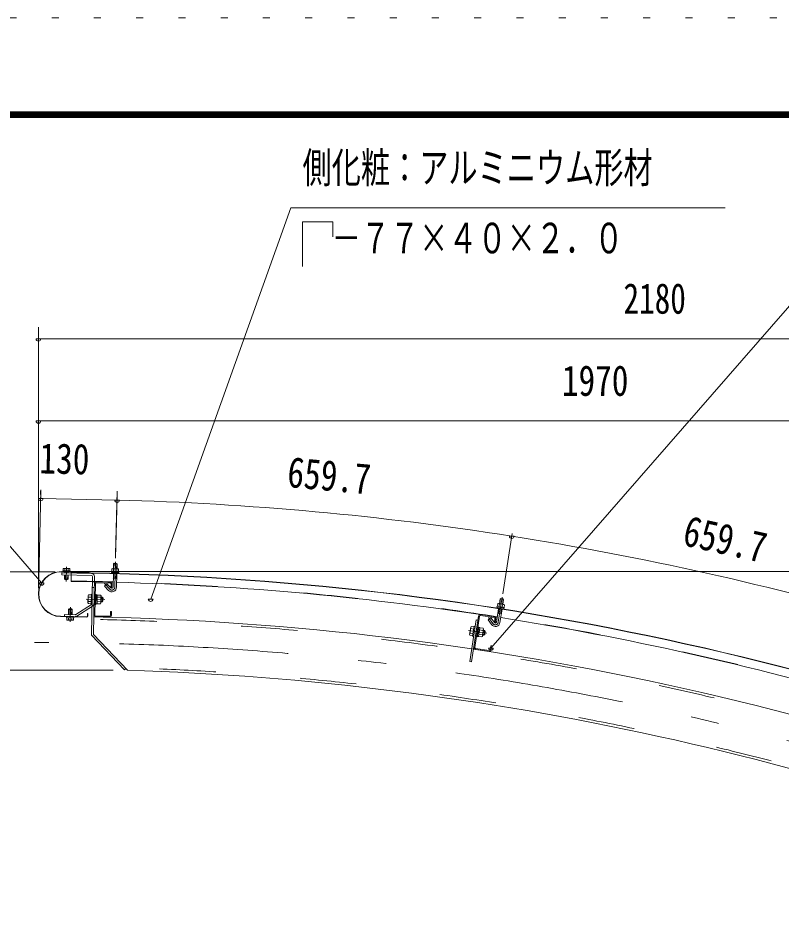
# Model space of a CAD drawing. Units: millimetres, scale not verified, with parts at other scales. Extents: x -25340 to 25344, y -10500 to 10500.
# Drawn here: x 15120 to 18371, y 6689 to 10500 of the extents above; entities that cross this region are included whole.
import ezdxf
from ezdxf.enums import TextEntityAlignment as Align

# ---------------------------------------------------------------- set-up
doc = ezdxf.new("R2010")
doc.units = ezdxf.units.MM
doc.header["$LTSCALE"] = 60
for name, pattern in [('USER2', [10, 4, -6]), ('USER3', [24, 12, -5, 2, -5]), ('USER4', [3, 0.5, -2.5])]:
    doc.linetypes.add(name, pattern=pattern)
for name, color, linetype, lineweight in [('0-6_2-02BOLD', 7, 'Continuous', 18), ('0-7_2-12HIDDEN', 3, 'USER2', 18), ('0-8_2-22CENTER', 3, 'USER3', 18), ('0-9_2-42THIN', 4, 'Continuous', 18), ('0-A_2-52DIM', 3, 'Continuous', 18), ('0-C_F-F', 5, 'Continuous', 18), ('0-D_F-E_J_ADD', 5, 'USER4', 18)]:
    doc.layers.add(name, color=color, linetype=linetype, lineweight=lineweight)
doc.styles.add('ＭＳ ゴシック', font='')
doc.styles.get('ＭＳ ゴシック').set_extended_font_data('MS Gothic')

msp = doc.modelspace()

# ---------------------------------------------------------------- linework, layer by layer
at = {"layer": '0-6_2-02BOLD'}
for p, q in [((15527.4, 8152.91), (15527.95, 8173.27)), ((15542.94, 8172.87), (15527.95, 8173.27)), ((15542.4, 8152.51), (15542.94, 8172.87)), ((15305.19, 8138.85), (15421.92, 8136.51)), ((15421.94, 8137.76), (15305.21, 8140.1)), ((15306.86, 8134.81), (15306.7, 8126.82)), ((15433.67, 8124.28), (15306.7, 8126.82)), ((15433.83, 8132.27), (15306.86, 8134.81)), ((15312.78, 8152.69), (15312.6, 8143.95)), ((15314.99, 8153.91), (15312.78, 8152.69)), ((15339.48, 8153.42), (15314.99, 8153.91)), ((15318.84, 8108.82), (15319.19, 8126.57)), ((15319.35, 8134.57), (15319.44, 8138.56)), ((15320, 8152.54), (15319.82, 8143.81)), ((15333.84, 8108.52), (15334.19, 8126.27)), ((15334.43, 8152.26), (15334.25, 8143.52)), ((15334.35, 8134.26), (15334.43, 8138.26)), ((15342.66, 8143.35), (15342.58, 8139.35)), ((15346.89, 8136.12), (15346.43, 8098.63)), ((15421.94, 8137.76), (15421.92, 8136.51)), ((15438.57, 8119.18), (15433.57, 7868.91)), ((15446.57, 8119.02), (15441.63, 7872.07)), ((15518.94, 8140.63), (15518.84, 8136.88)), ((15518.84, 8136.88), (15550.08, 8136.04)), ((15518.94, 8140.63), (15550.18, 8139.79)), ((15520.03, 8136.85), (15519.93, 8132.85)), ((15519.93, 8132.85), (15548.78, 8132.08)), ((15520.44, 8151.84), (15520.14, 8140.6)), ((15522.65, 8153.04), (15520.44, 8151.84)), ((15525.28, 8073.88), (15526.82, 8131.41)), ((15527.65, 8151.64), (15527.35, 8140.41)), ((15540.28, 8073.48), (15541.82, 8131.01)), ((15542.08, 8151.25), (15541.78, 8140.02)), ((15548.89, 8136.08), (15548.78, 8132.08)), ((15550.18, 8139.79), (15550.08, 8136.04)), ((15321.29, 8106.27), (15318.84, 8108.82)), ((15333.83, 8108.52), (15318.84, 8108.82)), ((15321.29, 8106.27), (15331.29, 8106.07)), ((15333.83, 8108.52), (15331.29, 8106.07)), ((15449.97, 8088.94), (15447.29, 7954.97)), ((15454.05, 8092.86), (15513.04, 8091.68)), ((15454.12, 8096.86), (15513.11, 8095.68)), ((15499.46, 8088.71), (15488.57, 8078.39)), ((15516.65, 8070.57), (15499.46, 8088.71)), ((15516.95, 8087.6), (15516.61, 8070.61)), ((15520.95, 8087.52), (15520.62, 8070.53)), ((15526.33, 8112.99), (15541.33, 8112.59)), ((15419.2, 8038.3), (15421, 8041.28)), ((15421, 8041.28), (15433.01, 8041.04)), ((15433.06, 8043.52), (15432.2, 8001.03)), ((15433.06, 8043.52), (15437.05, 8043.44)), ((15445.63, 8072.03), (15437.63, 8072.19)), ((15453.05, 8043.12), (15449.05, 8043.2)), ((15453.02, 8041.37), (15458.02, 8041.27)), ((15458.02, 8041.27), (15457.24, 8002.28)), ((15505.76, 8060.25), (15488.57, 8078.39)), ((15516.61, 8070.61), (15520.62, 8070.53)), ((15420.44, 8013.14), (15432.45, 8012.9)), ((15420.81, 8031.9), (15432.82, 8031.66)), ((15457.62, 8021.78), (15452.53, 8016.88)), ((15452.63, 8021.88), (15457.73, 8026.78)), ((15471.94, 8012.11), (15457.44, 8012.4)), ((15472.32, 8030.87), (15457.81, 8031.16)), ((15472.51, 8040.25), (15458, 8040.54)), ((15474.19, 8037.2), (15472.51, 8040.25)), ((15479.07, 8031.35), (15474.08, 8031.45)), ((15479.07, 8031.35), (15478.67, 8011.35)), ((15479.07, 8031.35), (15482.74, 8027.52)), ((15482.5, 8015.03), (15482.74, 8027.52)), ((17166.55, 8004.17), (17190.76, 8000.37)), ((17171.25, 8003.44), (17174.4, 8023.56)), ((17177.26, 8025.65), (17174.4, 8023.56)), ((17189.22, 8021.24), (17174.4, 8023.56)), ((17187.14, 8024.09), (17177.26, 8025.65)), ((17186.07, 8001.11), (17189.22, 8021.24)), ((17189.22, 8021.24), (17187.14, 8024.09)), ((15336.24, 7978.95), (15335.81, 7957.2)), ((15336.25, 7978.95), (15338.8, 7981.39)), ((15336.25, 7978.95), (15351.24, 7978.64)), ((15348.79, 7981.19), (15338.8, 7981.39)), ((15348.79, 7981.19), (15351.24, 7978.64)), ((15351.24, 7978.64), (15350.81, 7956.9)), ((15367.16, 7957.41), (15433.96, 8000.04)), ((15371.46, 7950.67), (15438.27, 7993.3)), ((15432.2, 8001.03), (15436.21, 8000.95)), ((15452.24, 8002.38), (15457.24, 8002.28)), ((15514.61, 7970.63), (15514.27, 7953.63)), ((15514.61, 7970.63), (15518.61, 7970.55)), ((15518.61, 7970.55), (15518.27, 7953.55)), ((17158.99, 7925.33), (17167.91, 7982.19)), ((17161.28, 7992.35), (17160.7, 7988.64)), ((17160.7, 7988.64), (17191.57, 7983.8)), ((17161.88, 7988.46), (17161.25, 7984.51)), ((17161.25, 7984.51), (17189.77, 7980.03)), ((17171.33, 8002.15), (17169.59, 7991.05)), ((17173.81, 7923.01), (17182.73, 7979.87)), ((17185.59, 7999.91), (17183.85, 7988.81)), ((17190.39, 7983.98), (17189.77, 7980.03)), ((17190.76, 8000.37), (17192.72, 7998.79)), ((17192.72, 7998.79), (17190.98, 7987.69)), ((15301.38, 7948.64), (15414.36, 7946.38)), ((15301.41, 7949.89), (15414.38, 7947.63)), ((15327.42, 7944.11), (15327.5, 7948.11)), ((15327.42, 7944.11), (15358.67, 7943.49)), ((15328.44, 7935.35), (15328.61, 7944.09)), ((15330.6, 7934.05), (15328.44, 7935.35)), ((15335.65, 7935.21), (15335.83, 7943.95)), ((15350.08, 7934.92), (15350.26, 7943.66)), ((15358.67, 7943.49), (15358.75, 7947.49)), ((15417.16, 7961.32), (15416.93, 7950.08)), ((15451.13, 7946.89), (15510.12, 7945.71)), ((15451.21, 7950.89), (15510.19, 7949.71)), ((17071.85, 7934.92), (17045.15, 7756.91)), ((17082.28, 7950.55), (17053.06, 7755.72)), ((17086.24, 7949.95), (17066.36, 7817.43)), ((17079.76, 7933.73), (17071.85, 7934.92)), ((17090.78, 7953.31), (17149.13, 7944.56)), ((17091.38, 7957.27), (17149.73, 7948.52)), ((17137.88, 7914.32), (17123.16, 7934.53)), ((17156.45, 7939.42), (17153.93, 7922.61)), ((17165.05, 7963.99), (17179.87, 7961.66)), ((17049.21, 7903.68), (17044.54, 7872.53)), ((17049.21, 7903.68), (17051.38, 7906.4)), ((17049.99, 7897.13), (17061.87, 7895.34)), ((17051.38, 7906.4), (17063.26, 7904.62)), ((17063.63, 7907.08), (17057.33, 7865.05)), ((17063.63, 7907.08), (17067.58, 7906.49)), ((17083.4, 7904.11), (17079.45, 7904.71)), ((17088.09, 7901.64), (17082.31, 7863.07)), ((17083.14, 7902.38), (17088.09, 7901.64)), ((17100.94, 7889.48), (17086.59, 7891.64)), ((17102.33, 7898.76), (17087.98, 7900.91)), ((17103.61, 7895.52), (17102.33, 7898.76)), ((17107.7, 7889.09), (17102.75, 7889.84)), ((17107.7, 7889.09), (17104.73, 7869.32)), ((17107.7, 7889.09), (17110.85, 7884.83)), ((15587.27, 7720.48), (15441.63, 7872.07)), ((17047.21, 7878.57), (17059.08, 7876.79)), ((17057.33, 7865.05), (17061.28, 7864.46)), ((17077.36, 7863.82), (17082.31, 7863.07)), ((17085.2, 7882.36), (17079.51, 7878.15)), ((17080.25, 7883.1), (17085.94, 7887.3)), ((17098.16, 7870.93), (17083.81, 7873.08)), ((17104.73, 7869.32), (17099.79, 7870.06)), ((17109, 7872.47), (17104.73, 7869.32)), ((17109, 7872.47), (17110.85, 7884.83)), ((17069.73, 7812.89), (17128.08, 7804.13)), ((17135.14, 7824.31), (17132.62, 7807.5)), ((17135.14, 7824.31), (17139.1, 7823.72)), ((17139.1, 7823.72), (17136.58, 7806.9)), ((17069.13, 7808.93), (17127.48, 7800.18)), ((17045.15, 7756.91), (17053.06, 7755.72))]:
    msp.add_line(p, q, dxfattribs=at)
for points in [[(15542.94, 8172.87), (15540.51, 8175.44), (15530.51, 8175.71), (15527.95, 8173.27)], [(15342.66, 8143.35), (15311.41, 8143.98), (15311.33, 8139.98)], [(15339.48, 8153.42), (15341.64, 8152.11), (15341.47, 8143.38)], [(15522.65, 8153.04), (15547.14, 8152.38), (15549.29, 8151.06), (15548.99, 8139.82)], [(15453.05, 8043.12), (15452.2, 8000.63), (15448.2, 8000.71)], [(15419.2, 8038.3), (15418.57, 8006.81), (15420.25, 8003.76), (15432.26, 8003.52)], [(15474.19, 8037.2), (15473.56, 8005.71), (15471.76, 8002.72), (15457.25, 8003.02)], [(15482.5, 8015.03), (15478.67, 8011.35), (15473.67, 8011.45)], [(17166.55, 8004.17), (17164.2, 8003.27), (17162.46, 7992.16)], [(17161.28, 7992.35), (17192.15, 7987.5), (17191.57, 7983.8)], [(15364.37, 7956.63), (15318.31, 7957.55), (15318.15, 7949.55)], [(15330.6, 7934.05), (15355.09, 7933.56), (15357.3, 7934.78), (15357.48, 7943.51)], [(15417.16, 7961.32), (15418.41, 7961.3), (15418.18, 7950.05)], [(17150.01, 7923.16), (17135.28, 7943.36), (17123.16, 7934.53)], [(17152.49, 7940.02), (17149.97, 7923.2), (17153.93, 7922.61)], [(17083.4, 7904.11), (17077.1, 7862.08), (17073.15, 7862.68)], [(17103.61, 7895.52), (17098.93, 7864.37), (17096.76, 7861.65), (17082.42, 7863.8)], [(15580.19, 7727.84), (15574.42, 7722.3), (15433.57, 7868.91)], [(17044.54, 7872.53), (17045.82, 7869.29), (17057.69, 7867.51)]]:
    msp.add_lwpolyline(points, dxfattribs=at)
for centre, radius, start, end in [((15303.3, 8044.37), 95.75, 88.854, 268.854), ((15303.3, 8044.37), 94.5, 88.854, 268.854), ((15316.3, 8148.09), 5.79, 50.30775, 88.854), ((15326.81, 8132.39), 21.27, 69.02267, 108.68311), ((15337.94, 8147.65), 5.79, 88.854, 127.38544), ((15190.9, -4661.8), 12797.62, 65.66528, 89.30167), ((15190.9, -4661.8), 12798.88, 65.66528, 89.30167), ((15433.57, 8119.28), 5, 358.854, 88.854), ((15433.57, 8119.28), 13, 358.854, 88.854), ((15523.92, 8147.21), 5.79, 49.93085, 88.46228), ((15534.33, 8131.44), 21.27, 68.63316, 108.29361), ((15545.56, 8146.63), 5.79, 88.46228, 127.00851), ((15190.9, -4661.8), 12761.37, 88.49597, 89.30167), ((15453.97, 8088.86), 8, 88.854, 178.854), ((15453.97, 8088.86), 4, 88.854, 178.854), ((15512.95, 8087.68), 4, 358.854, 88.854), ((15512.95, 8087.68), 8, 358.854, 88.854), ((15190.9, -4661.8), 12761.37, 81.1133, 88.42862), ((15520.28, 8074.01), 20, 223.46228, 358.48836), ((15520.28, 8074.01), 5, 223.46228, 358.51442), ((15425.79, 8008.34), 7.19, 138.12717, 178.854), ((15445.03, 8022.03), 26.15, 157.82858, 199.87939), ((15426.36, 8036.48), 7.19, 178.854, 219.58083), ((15431.27, 8004.26), 5, 302.54407, 358.854), ((15431.27, 8004.26), 13, 302.54407, 358.854), ((15466.4, 8007.52), 7.19, 358.854, 39.58083), ((15447.73, 8021.98), 26.15, 337.82858, 19.87941), ((15466.97, 8035.67), 7.19, 318.12717, 358.854), ((17167.06, 7998.23), 5.79, 42.54817, 81.07961), ((17175.36, 7981.26), 21.27, 61.25049, 100.91093), ((17188.45, 7994.88), 5.79, 81.07961, 119.62584), ((15332.14, 7939.81), 5.79, 268.854, 307.38544), ((15343.27, 7955.08), 21.27, 249.02267, 288.68311), ((15353.78, 7939.38), 5.79, 230.30775, 268.854), ((15364.47, 7961.63), 13, 268.854, 302.54407), ((15364.47, 7961.63), 5, 268.854, 302.54407), ((15414.43, 7950.13), 3.75, 268.854, 358.854), ((15414.43, 7950.13), 2.5, 268.854, 358.854), ((15190.9, -4661.8), 12611.38, 65.80466, 88.854), ((15451.29, 7954.89), 8, 178.854, 268.854), ((15451.29, 7954.89), 4, 178.854, 268.854), ((15510.27, 7953.71), 8, 268.854, 358.854), ((15510.27, 7953.71), 4, 268.854, 358.854), ((17090.19, 7949.36), 8, 81.47133, 171.47133), ((17090.19, 7949.36), 4, 81.47133, 171.47133), ((17148.54, 7940.61), 4, 351.47133, 81.47133), ((17148.54, 7940.61), 8, 351.47133, 81.47133), ((15190.9, -4661.8), 12761.37, 73.73062, 81.04594), ((17072.74, 7884.23), 26.15, 150.44592, 192.49673), ((17056.08, 7900.96), 7.19, 171.47133, 212.19815), ((17075.41, 7883.83), 26.15, 330.44592, 12.49673), ((17096.25, 7894.93), 7.19, 310.74449, 351.47133), ((17154.04, 7926.1), 20, 216.07961, 351.10568), ((17154.04, 7926.1), 5, 216.07961, 351.13176), ((17051.9, 7873.12), 7.19, 130.74449, 171.47133), ((17092.07, 7867.1), 7.19, 351.47133, 32.19815), ((17070.32, 7816.84), 8, 171.47133, 261.47133), ((17070.32, 7816.84), 4, 171.47133, 261.47133), ((17128.67, 7808.09), 8, 261.47133, 351.47133), ((17128.67, 7808.09), 4, 261.47133, 351.47133), ((15190.9, -4661.8), 12388.63, 67.05199, 88.16655)]:
    msp.add_arc(centre, radius, start, end, dxfattribs=at)
at = {"layer": '0-7_2-12HIDDEN'}
for radius, start, end in [(12762.62, 88.49596, 89.30167), (12762.62, 81.1133, 88.42862), (12600.87, 65.80389, 88.854), (12762.62, 73.73062, 81.04594), (12399.12, 67.01985, 88.21622)]:
    msp.add_arc((15190.9, -4661.8), radius, start, end, dxfattribs=at)
at = {"layer": '0-8_2-22CENTER'}
for p, q in [((15327.39, 8161.16), (15326.14, 8098.67)), ((15535.7, 8182.45), (15532.78, 8073.67)), ((15488.85, 8089), (15511.21, 8065.41)), ((15411.39, 8022.7), (15490.12, 8021.13)), ((17183.27, 8031.66), (17166.39, 7924.16)), ((15342.69, 7926.31), (15343.94, 7988.79)), ((17124.81, 7945.01), (17143.95, 7918.74)), ((17117.34, 7877.54), (17039.46, 7889.22))]:
    msp.add_line(p, q, dxfattribs=at)
for centre, radius, start, end in [((15520.28, 8074.01), 12.5, 223.4623, 358.4623), ((17154.04, 7926.1), 12.5, 216.07962, 351.07962), ((15190.9, -4661.8), 12500, 65.24121, 90)]:
    msp.add_arc(centre, radius, start, end, dxfattribs=at)
at = {"layer": '0-9_2-42THIN'}
for p, q in [((15529.4, 8152.85), (15530, 8175.22)), ((15540.4, 8152.56), (15541, 8174.92)), ((15321.19, 8126.53), (15320.8, 8106.78)), ((15321.43, 8138.52), (15321.35, 8134.52)), ((15332.19, 8126.3), (15331.8, 8106.56)), ((15332.43, 8138.3), (15332.35, 8134.3)), ((15539.32, 8112.64), (15539.82, 8131.07)), ((15541.23, 8109.12), (15539.32, 8112.64)), ((15473.72, 8013.95), (15481.22, 8013.8)), ((15474.02, 8028.95), (15481.52, 8028.8)), ((17173.22, 8003.13), (17176.69, 8025.23)), ((17184.09, 8001.42), (17187.56, 8023.52)), ((15337.81, 7957.16), (15338.28, 7980.91)), ((15348.81, 7956.94), (15349.28, 7980.68)), ((17177.9, 7961.97), (17180.75, 7980.18)), ((17179.34, 7958.24), (17177.9, 7961.97)), ((17100.16, 7872.53), (17107.57, 7871.42)), ((17102.39, 7887.36), (17109.8, 7886.25))]:
    msp.add_line(p, q, dxfattribs=at)
for points in [[(15526.24, 8109.53), (15528.33, 8112.94), (15528.83, 8131.36)], [(17164.52, 7960.56), (17167.03, 7963.68), (17169.89, 7981.89)]]:
    msp.add_lwpolyline(points, dxfattribs=at)
at = {"layer": '0-A_2-52DIM'}
for p, q in [((16282.55, 9689.93), (15685.72, 8023.4)), ((18132.55, 9689.93), (16282.55, 9689.93)), ((18769.89, 9689.93), (17135.25, 7814.39)), ((16332.55, 9631.38), (16461.33, 9631.38)), ((16332.55, 9439.93), (16332.55, 9631.38)), ((16461.33, 9631.38), (16461.33, 9566.98)), ((15207.55, 8069.37), (15207.55, 9182.46)), ((15217.55, 9132.46), (15197.55, 9132.46)), ((20657.55, 9132.46), (15207.55, 9132.46)), ((14532.55, 8889.93), (15220.68, 8092.25)), ((15217.55, 8782.47), (15197.55, 8782.47)), ((15207.55, 8782.47), (20657.55, 8782.47)), ((15208.73, 8104.68), (15218.13, 8489.38)), ((15217.38, 8451.89), (15216.34, 8484.95)), ((15536.43, 8214.19), (15543.5, 8482.87)), ((15227.38, 8451.89), (15207.38, 8451.89)), ((15542.75, 8445.38), (15217.38, 8451.89)), ((15552.76, 8445.38), (15532.76, 8445.38)), ((15543.07, 8457.15), (15536.09, 8197.1)), ((17185.54, 8046.14), (17225.88, 8303.15)), ((17234.06, 8291.51), (17214.06, 8291.51)), ((15278.3, 8139.93), (13707.55, 8139.93)), ((15328.3, 8140.12), (19507.89, 8140.12)), ((15230.68, 8092.25), (15210.68, 8092.25)), ((15695.71, 8023.4), (15675.71, 8023.4)), ((17145.25, 7814.39), (17125.25, 7814.39)), ((15525.92, 7719.93), (14057.55, 7719.93))]:
    msp.add_line(p, q, dxfattribs=at)
for centre, radius, start, end in [((15207.55, 9132.46), 10, 180, 0), ((15207.55, 8782.47), 10, 180, 0), ((15217.38, 8451.89), 10, 180, 0), ((15542.76, 8445.38), 10, 180, 0), ((15190.88, -4661.88), 13111.98, 81.07959, 88.46222), ((17224.06, 8291.51), 10, 180, 0), ((15190.88, -4661.88), 13111.99, 73.69698, 81.07959), ((15220.68, 8092.25), 10, 180, 0), ((15685.71, 8023.4), 10, 180, 0), ((17135.25, 7814.39), 10, 180, 0)]:
    msp.add_arc(centre, radius, start, end, dxfattribs=at)
at = {"layer": '0-C_F-F'}
for p, q in [((-3856.04, 10100), (24843.96, 10100)), ((-3853.54, 10097.5), (24841.46, 10097.5)), ((-3851.04, 10095), (24838.96, 10095)), ((-3848.54, 10092.5), (24836.46, 10092.5)), ((-3846.04, 10090), (24833.96, 10090)), ((-3843.54, 10087.5), (24831.46, 10087.5)), ((-3841.04, 10085), (24828.96, 10085)), ((-3838.54, 10082.5), (24826.46, 10082.5)), ((-3836.04, 10080), (24823.96, 10080)), ((-3833.54, 10077.5), (24821.46, 10077.5)), ((-3831.04, 10075), (24818.96, 10075))]:
    msp.add_line(p, q, dxfattribs=at)
at = {"layer": '0-D_F-E_J_ADD'}
msp.add_line((-4356.04, 10500), (25343.96, 10500), dxfattribs=at)

# ---------------------------------------------------------------- texts
at = {"layer": '0-A_2-52DIM', "color": 7, "style": 'ＭＳ ゴシック'}
for s, width, p in [('側化粧：アルミニウム形材', 0.7, (16332.55, 9757.7)), ('\u3000－７７×４０×２．０', 0.7, (16332.55, 9457.7)), ('2180', 0.75, (17700.04, 9200.23)), ('1970', 0.8, (17437.55, 8850.23))]:
    msp.add_text(s, height=130.2, dxfattribs=dict(at, width=width)).set_placement(p, align=Align.BOTTOM_LEFT)
at = {"layer": '0-A_2-52DIM', "color": 7, "style": 'ＭＳ ゴシック', "width": 0.8}
for s, rotation, p in [('130', 358.854, (15210.2, 8519.81)), ('659.7', 354.771, (16260.22, 8462.53)), ('659.7', 347.388, (17937.77, 8216.33))]:
    msp.add_text(s, height=130.2, rotation=rotation, dxfattribs=at).set_placement(p, align=Align.BOTTOM_LEFT)

doc.saveas('drawing.dxf')
